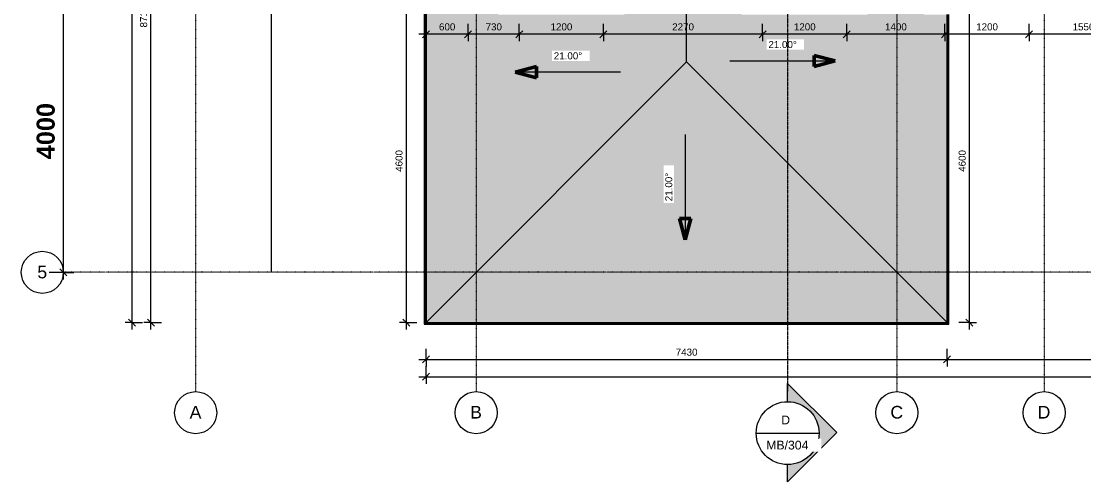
# Model space of a CAD drawing. Header units: millimetres. Extents: x -20313 to 13390, y -15775 to 12805.
# Drawn here: x -18958 to -3806, y -15775 to -9214 of the extents above; entities that cross this region are included whole.
import ezdxf

# ---------------------------------------------------------------- set-up
doc = ezdxf.new("R2010")
doc.units = ezdxf.units.MM
for name, pattern in [('Dash dot', [15.875, 6.35, -4.7625, 0, -4.7625]), ('Hidden', [3, 2, -1]), ('TD_Level Line', [8, 4, -2, 0, -2])]:
    doc.linetypes.add(name, pattern=pattern)
for name, color, linetype, lineweight in [('A-ANNO-DIMS', 211, 'Continuous', 9), ('A-ANNO-DIMS-100', 211, 'Continuous', 9), ('A-DETL-HDLN', 90, 'Hidden', 5), ('A-DETL-MBND', 5, 'Continuous', 5), ('A-ROOF', 132, 'Continuous', 5), ('A-ROOF-PATT', 132, 'Continuous', 5), ('G-ANNO-DIMS', 111, 'Continuous', 9), ('G-ANNO-SYMB', 111, 'Continuous', 9), ('S-GRID', 1, 'Continuous', 9), ('S-GRID-IDEN', 1, 'Continuous', 9)]:
    doc.layers.add(name, color=color, linetype=linetype, lineweight=lineweight)
doc.styles.add('Arial', font='arial.ttf', dxfattribs={"height": 125})
doc.styles.add('Arial_1', font='arial.ttf', dxfattribs={"height": 180})
doc.styles.add('Arial_3', font='arial.ttf', dxfattribs={"height": 100})
doc.styles.add('Arial_B', font='arialbd.ttf', dxfattribs={"height": 257.936508})
doc.dimstyles.new('Arial_1_0', dxfattribs={"dimscale": 304.8, "dimtxt": 102.02594, "dimasz": 0.328084, "dimexe": 0.328084, "dimexo": 0.0625, "dimgap": 0.082021, "dimtad": 1, "dimdec": 0, "dimzin": 0, "dimdsep": 46, "dimtxsty": 'Arial_3', "dimblk1": 'OBLIQUE', "dimblk2": 'OBLIQUE', "dimsah": 1, "dimcen": 0.09, "dimdle": 0.328084, "dimazin": 0, "dimtfac": 1, "dimtdec": 4, "dimtix": 1, "dimtmove": 0, "dimatfit": 3, "dimfxl": 0.492126, "dimfxlon": 1, "dimtvp": 1, "dimtolj": 1, "dimtzin": 0, "dimarcsym": 2})
doc.dimstyles.new('Arial_1_0_2', dxfattribs={"dimscale": 304.8, "dimtxt": 102.02594, "dimasz": 0.328084, "dimexe": 0.328084, "dimexo": 0.0625, "dimgap": 0.082021, "dimtad": 1, "dimdec": 0, "dimzin": 0, "dimdsep": 46, "dimtxsty": 'Arial_3', "dimblk1": 'OBLIQUE', "dimblk2": 'OBLIQUE', "dimsah": 1, "dimcen": 0.09, "dimdle": 0.328084, "dimazin": 0, "dimtfac": 1, "dimtdec": 4, "dimtix": 1, "dimtmove": 0, "dimatfit": 3, "dimfxl": 0.492126, "dimfxlon": 1, "dimtvp": 1, "dimtolj": 1, "dimtzin": 0, "dimarcsym": 2})
doc.dimstyles.new('Arial_2_5', dxfattribs={"dimscale": 304.8, "dimtxt": 255.06485, "dimasz": 0.328084, "dimexe": 0.656168, "dimexo": 0.0625, "dimgap": 0.164042, "dimtad": 1, "dimdec": 0, "dimzin": 0, "dimdsep": 46, "dimtxsty": 'Arial_B', "dimblk1": 'OBLIQUE', "dimblk2": 'OBLIQUE', "dimsah": 1, "dimcen": 0.09, "dimdle": 0.328084, "dimazin": 0, "dimtfac": 1, "dimtdec": 4, "dimtix": 1, "dimtmove": 0, "dimatfit": 3, "dimfxl": 0.492126, "dimfxlon": 1, "dimtvp": 1, "dimtolj": 1, "dimtzin": 0, "dimarcsym": 2})

# ---------------------------------------------------------------- blocks, each defined once
blk = doc.blocks.new('PARAPET3 - PARAPET-973356-01_First floor')
at = {"layer": 'A-DETL-MBND'}
for p, q in [((-9350, 12911), (-13959, 12760)), ((-13939, 12741), (-9349, 12892)), ((-9350, 12911), (-9349, 12892)), ((-9349, 12892), (-9349, 12886)), ((-13959, 12760), (-13713, 5283)), ((-13939, 12741), (-13695, 5302)), ((-13713, 5283), (-9302, 5428)), ((-9303, 5447), (-13695, 5302))]:
    blk.add_line(p, q, dxfattribs=at)
for points, knots in [([(-13959, 12760), (-13959, 12760), (-13959, 12760), (-13958, 12759), (-13956, 12757), (-13954, 12756), (-13953, 12754), (-13951, 12753), (-13950, 12751), (-13947, 12749), (-13944, 12746), (-13941, 12743), (-13939, 12741)], [0.4444444, 0.4444444, 0.4444444, 0.4444444, 0.5555556, 0.6111111, 0.6666667, 0.75, 0.7708333, 0.7916667, 0.8333333, 0.875, 0.9166667, 1, 1, 1, 1]), ([(-13695, 5302), (-13696, 5300), (-13699, 5298), (-13702, 5294), (-13704, 5292), (-13706, 5290), (-13707, 5289), (-13709, 5287), (-13711, 5285), (-13712, 5284), (-13713, 5283), (-13713, 5283), (-13713, 5283)], [-1, -1, -1, -1, -0.9166667, -0.875, -0.8333333, -0.7916667, -0.7708333, -0.75, -0.6666667, -0.6111111, -0.5555556, -0.4444444, -0.4444444, -0.4444444, -0.4444444])]:
    blk.add_open_spline(points, degree=3, knots=knots, dxfattribs=at)
blk = doc.blocks.new('Grid - _-182767-01_First floor')
at = {"layer": 'S-GRID-IDEN'}
blk.add_circle((0, 0), 3, dxfattribs=at)
blk = doc.blocks.new('DIMBLOCK1-01_First floor')
at = {"layer": 'A-ANNO-DIMS-100', "transparency": 16777216}
for p, q in [((-18358, -8792), (-18408, -8742)), ((-18358, -8792), (-18558, -8792)), ((-18358, -12892), (-18358, -8792)), ((-18358, -8792), (-18308, -8842)), ((-18358, -8792), (-18208, -8792)), ((-18358, -12792), (-18558, -12792)), ((-18358, -12792), (-18408, -12742)), ((-18358, -12792), (-18308, -12842)), ((-18358, -12792), (-18208, -12792))]:
    blk.add_line(p, q, dxfattribs=at)
at = {"layer": 'A-ANNO-DIMS-100', "color": 0, "transparency": 16777216, "insert": (-18739, -11180), "char_height": 257.9, "width": 932.81, "attachment_point": 1, "rotation": 90, "line_spacing_factor": 0.941778, "style": 'Arial_B'}
blk.add_mtext('4000', dxfattribs=at)
blk = doc.blocks.new('_Oblique')
at = {"color": 0, "linetype": 'ByBlock', "lineweight": -2}
blk.add_line((-0.5, -0.5), (0.5, 0.5), dxfattribs=at)
blk = doc.blocks.new('DIMBLOCK12-01_First floor')
at = {"layer": 'A-ANNO-DIMS-100', "transparency": 16777216}
for p, q in [((-13466, -8907), (-13566, -8907)), ((-13466, -8907), (-13516, -8857)), ((-13466, -13607), (-13466, -8907)), ((-13466, -8907), (-13416, -8957)), ((-13466, -8907), (-13316, -8907)), ((-13466, -13507), (-13516, -13457)), ((-13466, -13507), (-13566, -13507)), ((-13466, -13507), (-13416, -13557)), ((-13466, -13507), (-13316, -13507))]:
    blk.add_line(p, q, dxfattribs=at)
at = {"layer": 'A-ANNO-DIMS-100', "color": 0, "transparency": 16777216, "insert": (-13621, -11360), "char_height": 100, "width": 369.18, "attachment_point": 1, "rotation": 90, "line_spacing_factor": 0.941778, "style": 'Arial_3'}
blk.add_mtext('4600', dxfattribs=at)
blk = doc.blocks.new('DIMBLOCK21-01_First floor')
at = {"layer": 'A-ANNO-DIMS-100', "transparency": 16777216}
for p, q in [((-17108, -4792), (-17208, -4792)), ((-17108, -4792), (-17158, -4742)), ((-17108, -13607), (-17108, -4792)), ((-17108, -4792), (-17058, -4842)), ((-17108, -4792), (-16958, -4792)), ((-17108, -13507), (-17158, -13457)), ((-17108, -13507), (-17208, -13507)), ((-17108, -13507), (-17058, -13557)), ((-17108, -13507), (-16958, -13507))]:
    blk.add_line(p, q, dxfattribs=at)
at = {"layer": 'A-ANNO-DIMS-100', "color": 0, "transparency": 16777216, "insert": (-17263, -9303), "char_height": 100, "width": 369.18, "attachment_point": 1, "rotation": 90, "line_spacing_factor": 0.941778, "style": 'Arial_3'}
blk.add_mtext('8715', dxfattribs=at)
blk = doc.blocks.new('DIMBLOCK25-01_First floor')
at = {"layer": 'A-ANNO-DIMS-100', "transparency": 16777216}
for p, q in [((-17378, 10158), (-17478, 10158)), ((-17378, 10158), (-17428, 10208)), ((-17378, -13607), (-17378, 10258)), ((-17378, 10158), (-17328, 10108)), ((-17378, 10158), (-17228, 10158)), ((-17378, -13507), (-17428, -13457)), ((-17378, -13507), (-17478, -13507)), ((-17378, -13507), (-17328, -13557)), ((-17378, -13507), (-17228, -13507))]:
    blk.add_line(p, q, dxfattribs=at)
at = {"layer": 'A-ANNO-DIMS-100', "color": 0, "transparency": 16777216, "insert": (-17533, -1866), "char_height": 100, "width": 461.47, "attachment_point": 1, "rotation": 90, "line_spacing_factor": 0.941778, "style": 'Arial_3'}
blk.add_mtext('23665', dxfattribs=at)
blk = doc.blocks.new('DIMBLOCK74-01_First floor')
at = {"layer": 'A-ANNO-DIMS-100', "transparency": 16777216}
for p, q in [((-4586, -9399), (-4586, -9249)), ((-4586, -9399), (-4536, -9349)), ((-3036, -9399), (-3036, -9249)), ((-3036, -9399), (-2986, -9349)), ((-4586, -9399), (-4636, -9449)), ((-3036, -9399), (-4586, -9399)), ((-4586, -9399), (-4586, -9499)), ((-3036, -9399), (-3086, -9449)), ((-3036, -9399), (-3036, -9499))]:
    blk.add_line(p, q, dxfattribs=at)
at = {"layer": 'A-ANNO-DIMS-100', "color": 0, "transparency": 16777216, "insert": (-3965, -9244), "char_height": 100, "width": 369.18, "attachment_point": 1, "line_spacing_factor": 0.941778, "style": 'Arial_3'}
blk.add_mtext('1550', dxfattribs=at)
blk = doc.blocks.new('DIMBLOCK75-01_First floor')
at = {"layer": 'A-ANNO-DIMS-100', "transparency": 16777216}
for p, q in [((-5786, -9399), (-5786, -9249)), ((-5786, -9399), (-5736, -9349)), ((-4586, -9399), (-4586, -9249)), ((-4586, -9399), (-4536, -9349)), ((-5786, -9399), (-5836, -9449)), ((-4586, -9399), (-5786, -9399)), ((-5786, -9399), (-5786, -9499)), ((-4586, -9399), (-4636, -9449)), ((-4586, -9399), (-4586, -9499))]:
    blk.add_line(p, q, dxfattribs=at)
at = {"layer": 'A-ANNO-DIMS-100', "color": 0, "transparency": 16777216, "insert": (-5340, -9244), "char_height": 100, "width": 369.18, "attachment_point": 1, "line_spacing_factor": 0.941778, "style": 'Arial_3'}
blk.add_mtext('1200', dxfattribs=at)
blk = doc.blocks.new('DIMBLOCK76-01_First floor')
at = {"layer": 'A-ANNO-DIMS-100', "transparency": 16777216}
for p, q in [((-7186, -9399), (-7186, -9249)), ((-7186, -9399), (-7136, -9349)), ((-5786, -9399), (-5786, -9249)), ((-5786, -9399), (-5736, -9349)), ((-7186, -9399), (-7236, -9449)), ((-5786, -9399), (-7186, -9399)), ((-7186, -9399), (-7186, -9499)), ((-5786, -9399), (-5836, -9449)), ((-5786, -9399), (-5786, -9499))]:
    blk.add_line(p, q, dxfattribs=at)
at = {"layer": 'A-ANNO-DIMS-100', "color": 0, "transparency": 16777216, "insert": (-6640, -9244), "char_height": 100, "width": 369.18, "attachment_point": 1, "line_spacing_factor": 0.941778, "style": 'Arial_3'}
blk.add_mtext('1400', dxfattribs=at)
blk = doc.blocks.new('DIMBLOCK77-01_First floor')
at = {"layer": 'A-ANNO-DIMS-100', "transparency": 16777216}
for p, q in [((-8386, -9399), (-8386, -9249)), ((-8386, -9399), (-8336, -9349)), ((-7186, -9399), (-7186, -9249)), ((-7186, -9399), (-7136, -9349)), ((-8386, -9399), (-8436, -9449)), ((-7186, -9399), (-8386, -9399)), ((-8386, -9399), (-8386, -9499)), ((-7186, -9399), (-7236, -9449)), ((-7186, -9399), (-7186, -9499))]:
    blk.add_line(p, q, dxfattribs=at)
at = {"layer": 'A-ANNO-DIMS-100', "color": 0, "transparency": 16777216, "insert": (-7940, -9244), "char_height": 100, "width": 369.18, "attachment_point": 1, "line_spacing_factor": 0.941778, "style": 'Arial_3'}
blk.add_mtext('1200', dxfattribs=at)
blk = doc.blocks.new('DIMBLOCK78-01_First floor')
at = {"layer": 'A-ANNO-DIMS-100', "transparency": 16777216}
for p, q in [((-10656, -9399), (-10656, -9249)), ((-10656, -9399), (-10606, -9349)), ((-8386, -9399), (-8386, -9249)), ((-8386, -9399), (-8336, -9349)), ((-10656, -9399), (-10706, -9449)), ((-8386, -9399), (-10656, -9399)), ((-10656, -9399), (-10656, -9499)), ((-8386, -9399), (-8436, -9449)), ((-8386, -9399), (-8386, -9499))]:
    blk.add_line(p, q, dxfattribs=at)
at = {"layer": 'A-ANNO-DIMS-100', "color": 0, "transparency": 16777216, "insert": (-9675, -9244), "char_height": 100, "width": 369.18, "attachment_point": 1, "line_spacing_factor": 0.941778, "style": 'Arial_3'}
blk.add_mtext('2270', dxfattribs=at)
blk = doc.blocks.new('DIMBLOCK79-01_First floor')
at = {"layer": 'A-ANNO-DIMS-100', "transparency": 16777216}
for p, q in [((-11856, -9399), (-11856, -9249)), ((-11856, -9399), (-11806, -9349)), ((-10656, -9399), (-10656, -9249)), ((-10656, -9399), (-10606, -9349)), ((-11856, -9399), (-11906, -9449)), ((-10656, -9399), (-11856, -9399)), ((-11856, -9399), (-11856, -9499)), ((-10656, -9399), (-10706, -9449)), ((-10656, -9399), (-10656, -9499))]:
    blk.add_line(p, q, dxfattribs=at)
at = {"layer": 'A-ANNO-DIMS-100', "color": 0, "transparency": 16777216, "insert": (-11410, -9244), "char_height": 100, "width": 369.18, "attachment_point": 1, "line_spacing_factor": 0.941778, "style": 'Arial_3'}
blk.add_mtext('1200', dxfattribs=at)
blk = doc.blocks.new('DIMBLOCK80-01_First floor')
at = {"layer": 'A-ANNO-DIMS-100', "transparency": 16777216}
for p, q in [((-12586, -9399), (-12586, -9249)), ((-12586, -9399), (-12536, -9349)), ((-11856, -9399), (-11856, -9249)), ((-11856, -9399), (-11806, -9349)), ((-12586, -9399), (-12636, -9449)), ((-11856, -9399), (-12586, -9399)), ((-12586, -9399), (-12586, -9499)), ((-11856, -9399), (-11906, -9449)), ((-11856, -9399), (-11856, -9499))]:
    blk.add_line(p, q, dxfattribs=at)
at = {"layer": 'A-ANNO-DIMS-100', "color": 0, "transparency": 16777216, "insert": (-12336, -9244), "char_height": 100, "width": 276.88, "attachment_point": 1, "line_spacing_factor": 0.941778, "style": 'Arial_3'}
blk.add_mtext('730', dxfattribs=at)
blk = doc.blocks.new('DIMBLOCK81-01_First floor')
at = {"layer": 'A-ANNO-DIMS-100', "transparency": 16777216}
for p, q in [((-13186, -9399), (-13186, -9299)), ((-13186, -9399), (-13136, -9349)), ((-12586, -9399), (-12586, -9249)), ((-12586, -9399), (-12536, -9349)), ((-12586, -9399), (-13286, -9399)), ((-13186, -9399), (-13236, -9449)), ((-13186, -9399), (-13186, -9549)), ((-12586, -9399), (-12636, -9449)), ((-12586, -9399), (-12586, -9499))]:
    blk.add_line(p, q, dxfattribs=at)
at = {"layer": 'A-ANNO-DIMS-100', "color": 0, "transparency": 16777216, "insert": (-13001, -9244), "char_height": 100, "width": 276.88, "attachment_point": 1, "line_spacing_factor": 0.941778, "style": 'Arial_3'}
blk.add_mtext('600', dxfattribs=at)
blk = doc.blocks.new('DIMBLOCK82-01_First floor')
at = {"layer": 'A-ANNO-DIMS-100', "transparency": 16777216}
for p, q in [((-13186, -14033), (-13186, -13883)), ((-5756, -14033), (-5756, -13883)), ((-13286, -14033), (-5756, -14033)), ((-13186, -14033), (-13236, -14083)), ((-13186, -14033), (-13136, -13983)), ((-13186, -14033), (-13186, -14133)), ((-5756, -14033), (-5806, -14083)), ((-5756, -14033), (-5706, -13983)), ((-5756, -14033), (-5756, -14133))]:
    blk.add_line(p, q, dxfattribs=at)
at = {"layer": 'A-ANNO-DIMS-100', "color": 0, "transparency": 16777216, "insert": (-9625, -13879), "char_height": 100, "width": 369.18, "attachment_point": 1, "line_spacing_factor": 0.941778, "style": 'Arial_3'}
blk.add_mtext('7430', dxfattribs=at)
blk = doc.blocks.new('DIMBLOCK83-01_First floor')
at = {"layer": 'A-ANNO-DIMS-100', "transparency": 16777216}
for p, q in [((-5756, -14033), (-5756, -13883)), ((8744, -14033), (8744, -13883)), ((-5756, -14033), (-5806, -14083)), ((-5756, -14033), (-5706, -13983)), ((-5756, -14033), (8844, -14033)), ((-5756, -14033), (-5756, -14133)), ((8744, -14033), (8694, -14083)), ((8744, -14033), (8794, -13983)), ((8744, -14033), (8744, -14133))]:
    blk.add_line(p, q, dxfattribs=at)
at = {"layer": 'A-ANNO-DIMS-100', "color": 0, "transparency": 16777216, "insert": (1302, -13879), "char_height": 100, "width": 461.47, "attachment_point": 1, "line_spacing_factor": 0.941778, "style": 'Arial_3'}
blk.add_mtext('14500', dxfattribs=at)
blk = doc.blocks.new('DIMBLOCK84-01_First floor')
at = {"layer": 'A-ANNO-DIMS-100', "transparency": 16777216}
for p, q in [((-13186, -14280), (-13186, -14130)), ((-13186, -14280), (-13136, -14230)), ((8744, -14280), (8744, -14130)), ((8744, -14280), (8794, -14230)), ((-13286, -14280), (8844, -14280)), ((-13186, -14280), (-13236, -14330)), ((-13186, -14280), (-13186, -14380)), ((8744, -14280), (8694, -14330)), ((8744, -14280), (8744, -14380))]:
    blk.add_line(p, q, dxfattribs=at)
at = {"layer": 'A-ANNO-DIMS-100', "color": 0, "transparency": 16777216, "insert": (-2413, -14125), "char_height": 100, "width": 461.47, "attachment_point": 1, "line_spacing_factor": 0.941778, "style": 'Arial_3'}
blk.add_mtext('21930', dxfattribs=at)
blk = doc.blocks.new('DIMBLOCK283-01_First floor')
at = {"layer": 'A-ANNO-DIMS-100', "transparency": 16777216}
for p, q in [((-5436, -8907), (-5586, -8907)), ((-5436, -8907), (-5486, -8857)), ((-5436, -13607), (-5436, -8807)), ((-5436, -8907), (-5386, -8957)), ((-5436, -8907), (-5336, -8907)), ((-5436, -13507), (-5486, -13457)), ((-5436, -13507), (-5586, -13507)), ((-5436, -13507), (-5386, -13557)), ((-5436, -13507), (-5336, -13507))]:
    blk.add_line(p, q, dxfattribs=at)
at = {"layer": 'A-ANNO-DIMS-100', "color": 0, "transparency": 16777216, "insert": (-5590, -11360), "char_height": 100, "width": 369.18, "attachment_point": 1, "rotation": 90, "line_spacing_factor": 0.941778, "style": 'Arial_3'}
blk.add_mtext('4600', dxfattribs=at)
blk = doc.blocks.new('Section - _-1243848-01_First floor')
at = {"layer": 'G-ANNO-SYMB'}
h = blk.add_hatch(color=256, dxfattribs=at)
edge = h.paths.add_edge_path()
edge.add_line((-12.93, 0), (-5.93, 7))
edge.add_line((-5.93, 7), (1.07, 0))
edge.add_line((1.07, 0), (-1.52, 0))
edge.add_arc((-6, 0), 4.48, 0, 180)
edge.add_line((-10.48, 0), (-12.93, 0))
for p, q in [((-5.93, 7), (-12.93, 0)), ((1.07, 0), (-5.93, 7)), ((-12.93, 0), (-10.48, 0)), ((-1.52, 0), (1.07, 0))]:
    blk.add_line(p, q, dxfattribs=at)
for start, end in [(360, 180), (0, 180), (180, 360)]:
    blk.add_arc((-6, 0), 4.48, start, end, dxfattribs=at)

msp = doc.modelspace()

# ---------------------------------------------------------------- hatches: boundary and pattern name
at = {"layer": 'A-ROOF-PATT'}
h = msp.add_hatch(dxfattribs=at)
h.set_pattern_fill('FP_2', color=256, style=0, pattern_type=2)
h.set_pattern_definition([(185.321, (-1208.595, -116.84), (1422.7774649, 126.991261), [109.552, -2629.24]), (90, (-1317.67, -127), (-118.565, 127), [10.16, -116.84]), (270, (-1327.16, 0), (118.565, -127), [35.56, -91.44]), (0, (-1327.16, -35.56), (118.565, 127), [11.856, -106.708]), (180, (-1315.3, -116.84), (-118.565, -127), [11.856, -106.708]), (270, (-1327.16, -116.84), (118.565, -127), [10.16, -116.84]), (270, (-1317.67, 0), (118.565, -127), [25.4, -101.6]), (354.679, (-1317.675, -25.4), (1422.7774649, -126.991261), [109.552, -2629.24]), (320.782, (-1311.746, -25.4), (-2015.6072356, 1650.990985), [32.138, -3181.648]), (287.286, (-1286.848, -45.72), (118.566, -253.99939), [31.922, -367.1]), (252.714, (-1277.363, -76.2), (118.566, 253.99939), [31.922, -367.1]), (219.218, (-1286.848, -106.68), (-2015.6072356, -1650.990985), [32.138, -3181.648]), (288.981, (-1295.147, -52.07), (-474.2663295, 1396.9973541), [25.517, -2526.225]), (251.019, (-1286.848, -76.2), (-474.2663295, -1396.9973541), [25.517, -2526.225]), (219.321, (-1295.147, -100.33), (-1541.3477461, -1269.9923843), [26.055, -2579.41]), (320.679, (-1315.303, -35.56), (-1541.3477461, 1269.9923843), [26.055, -2579.41])])
h.paths.add_polyline_path([(-13186, -13506.5), (-9471, -9791.5), (-9471, -8921.5), (-10358.3, -8921.5), (-10358.3, -9119), (-12153.6, -9119), (-12153.6, -8956.5), (-12636, -8956.5), (-12636, -8905.7), (-13186, -8905.7), (-13186, -13148.4)])
h = msp.add_hatch(dxfattribs=at)
h.set_pattern_fill('FP_3', color=256, style=0, pattern_type=2)
h.set_pattern_definition([(5.321, (-1224.074, 116.84), (-1422.7774649, -126.991261), [109.552, -2629.24]), (270, (-1114.99, 127), (118.565, -127), [10.16, -116.84]), (90, (-1105.51, 0), (-118.565, 127), [35.56, -91.44]), (180, (-1105.51, 35.56), (-118.565, -127), [11.856, -106.708]), (0, (-1117.37, 116.84), (118.565, 127), [11.856, -106.708]), (90, (-1105.51, 116.84), (-118.565, 127), [10.16, -116.84]), (90, (-1114.99, 0), (-118.565, 127), [25.4, -101.6]), (174.679, (-1114.994, 25.4), (-1422.7774649, 126.991261), [109.552, -2629.24]), (140.782, (-1120.923, 25.4), (2015.6072356, -1650.990985), [32.138, -3181.648]), (107.286, (-1145.82, 45.72), (-118.566, 253.99939), [31.922, -367.1]), (72.714, (-1155.306, 76.2), (-118.566, -253.99939), [31.922, -367.1]), (39.218, (-1145.821, 106.68), (2015.6072356, 1650.990985), [32.138, -3181.648]), (108.981, (-1137.522, 52.07), (474.2663295, -1396.9973541), [25.517, -2526.225]), (71.019, (-1145.821, 76.2), (474.2663295, 1396.9973541), [25.517, -2526.225]), (39.321, (-1137.522, 100.33), (1541.3477461, 1269.9923843), [26.055, -2579.41]), (140.679, (-1117.366, 35.56), (1541.3477461, -1269.9923843), [26.055, -2579.41])])
h.paths.add_polyline_path([(-5756, -13506.5), (-5756, -9119), (-6083.7, -9119), (-6083.7, -8921.5), (-6888.4, -8921.5), (-6888.4, -9119), (-8683.7, -9119), (-8684.7, -8921.5), (-9471, -8921.5), (-9471, -9791.5), (-5927.2, -13335.3)])
h = msp.add_hatch(dxfattribs=at)
h.set_pattern_fill('FP_4', color=256, style=0, pattern_type=2)
h.set_pattern_definition([(275.321, (116.84, -1249.763), (-126.991261, 1422.7774649), [109.552, -2629.24]), (180, (127, -1358.84), (-127, -118.565), [10.16, -116.84]), (0, (0, -1368.33), (127, 118.565), [35.56, -91.44]), (90, (35.56, -1368.33), (-127, 118.565), [11.856, -106.708]), (270, (116.84, -1356.47), (127, -118.565), [11.856, -106.708]), (0, (116.84, -1368.33), (127, 118.565), [10.16, -116.84]), (0, (0, -1358.84), (127, 118.565), [25.4, -101.6]), (84.679, (25.4, -1358.843), (126.991261, 1422.7774649), [109.552, -2629.24]), (50.782, (25.4, -1352.915), (-1650.990985, -2015.6072356), [32.138, -3181.648]), (17.286, (45.72, -1328.016), (253.99939, 118.566), [31.922, -367.1]), (342.714, (76.2, -1318.53), (-253.99939, 118.566), [31.922, -367.1]), (309.218, (106.68, -1328.016), (1650.990985, -2015.6072356), [32.138, -3181.648]), (18.981, (52.07, -1336.316), (-1396.9973541, -474.2663295), [25.517, -2526.225]), (341.019, (76.2, -1328.016), (1396.9973541, -474.2663295), [25.517, -2526.225]), (309.321, (100.33, -1336.316), (1269.9923843, -1541.3477461), [26.055, -2579.41]), (50.679, (35.56, -1356.472), (-1269.9923843, -1541.3477461), [26.055, -2579.41])])
h.paths.add_polyline_path([(-5927.2, -13506.5), (-5756, -13506.5), (-9471, -9791.5), (-13186, -13506.5), (-6139.3, -13506.5)])
at = {"layer": 'G-ANNO-DIMS', "lineweight": 50}
for points in [[(-7351.3, -9780.2), (-7651.3, -9699.8), (-7651.3, -9860.6)], [(-11912.2, -9941.6), (-11612.2, -10021.9), (-11612.2, -9861.2)], [(-9489.4, -12326.9), (-9409.1, -12026.9), (-9569.8, -12026.9)]]:
    msp.add_hatch(color=256, dxfattribs=at).paths.add_polyline_path(points)

# ---------------------------------------------------------------- linework, layer by layer
at = {"layer": 'A-DETL-HDLN'}
msp.add_line((-15387.5, -12791.5), (-15387.5, 6208.5), dxfattribs=at)
at = {"layer": 'A-ROOF'}
for p, q in [((-13186, -8905.7), (-13186, -13506.5)), ((-9471, -9791.5), (-9471, -8921.5)), ((-5756, -13506.5), (-5756, -9119)), ((-13186, -13506.5), (-9471, -9791.5)), ((-9471, -9791.5), (-5756, -13506.5)), ((-13186, -13506.5), (-5756, -13506.5))]:
    msp.add_line(p, q, dxfattribs=at)
at = {"layer": 'G-ANNO-DIMS'}
for p, q in [((-8851.3, -9780.2), (-7351.3, -9780.2)), ((-10412.2, -9941.6), (-11912.2, -9941.6)), ((-9489.4, -10826.9), (-9489.4, -12326.9))]:
    msp.add_line(p, q, dxfattribs=at)
at = {"layer": 'G-ANNO-DIMS', "lineweight": 50}
for p, q in [((-7351.3, -9780.2), (-7651.3, -9699.8)), ((-7651.3, -9699.8), (-7651.3, -9860.6)), ((-7651.3, -9860.6), (-7351.3, -9780.2)), ((-11612.2, -9861.2), (-11912.2, -9941.6)), ((-11912.2, -9941.6), (-11612.2, -10021.9)), ((-11612.2, -10021.9), (-11612.2, -9861.2)), ((-9409.1, -12026.9), (-9569.8, -12026.9)), ((-9569.8, -12026.9), (-9489.4, -12326.9)), ((-9489.4, -12326.9), (-9409.1, -12026.9))]:
    msp.add_line(p, q, dxfattribs=at)
at = {"layer": 'G-ANNO-SYMB'}
msp.add_line((-8476.9, -15082.8), (-7580.9, -15082.8), dxfattribs=at)
at = {"layer": 'S-GRID', "linetype": 'Dash dot', "lineweight": 18}
for p, q in [((-16471, 9010.6), (-16471, -11991.6)), ((-12471, 9010.6), (-12471, -11991.6)), ((-6471, 9010.6), (-6471, -11991.6)), ((-4371, 9010.6), (-4371, -11991.6)), ((-16471, -11991.6), (-16471, -14491.6)), ((-12471, -11991.6), (-12471, -14491.6)), ((-6471, -11991.6), (-6471, -14491.6)), ((-4371, -11991.6), (-4371, -14491.6)), ((-15858.2, -12791.5), (-18358.2, -12791.5)), ((8007.6, -12791.5), (-15858.2, -12791.5))]:
    msp.add_line(p, q, dxfattribs=at)

# ---------------------------------------------------------------- block references
at = {"layer": 'A-DETL-MBND', "rotation": 88.11700695989701}
msp.add_blockref('PARAPET3 - PARAPET-973356-01_First floor', (0, 0), dxfattribs=at)
at = {"layer": 'G-ANNO-SYMB', "extrusion": (0, 0, -1), "xscale": 99.99999999999994, "yscale": 99.99999999999994, "zscale": 99.99999999999994, "rotation": 90.00000000000064}
msp.add_blockref('Section - _-1243848-01_First floor', (8028.9, -14482.8), dxfattribs=at)
at = {"layer": 'S-GRID-IDEN'}
for p, xscale, yscale, zscale, rotation in [((-18658.2, -12791.5), 99.99999999999994, 99.99999999999994, 99.99999999999994, 90), ((-16471, -14791.6), 99.99999999999994, 99.99999999999994, 99.99999999999994, 180), ((-12471, -14791.6), 99.99999999999994, 99.99999999999994, 99.99999999999994, 180), ((-6471, -14791.6), 99.99999999999993, 99.99999999999993, 99.99999999999993, 180), ((-4371, -14791.6), 99.99999999999994, 99.99999999999994, 99.99999999999994, 180)]:
    msp.add_blockref('Grid - _-182767-01_First floor', p, dxfattribs=dict(at, xscale=xscale, yscale=yscale, zscale=zscale, rotation=rotation))

# ---------------------------------------------------------------- dimensions: what is measured, and where the dimension line sits
at = {"layer": 'A-ANNO-DIMS'}
for base, p1, p2, dimstyle, override, picture, middle in [((-17378, 10158.5), (-17228, -13506.5), (-17228, 10158.5), 'Arial_1_0', {"dimpost": '<>', "dimfxl": 23665}, 'DIMBLOCK25-01_First floor', (-17454.1, -1674)), ((-17108.2, -4791.5), (-16958.2, -13506.5), (-16958.2, -4791.5), 'Arial_1_0', {"dimpost": '<>', "dimfxl": 8715}, 'DIMBLOCK21-01_First floor', (-17184.3, -9149)), ((-13466.1, -8906.5), (-13316.1, -13506.5), (-13316.1, -8906.5), 'Arial_1_0', {"dimpost": '<>', "dimfxl": 4600}, 'DIMBLOCK12-01_First floor', (-13542.2, -11206.5)), ((-5435.7, -8906.5), (-5585.7, -13506.5), (-5585.7, -8906.5), 'Arial_1_0_2', {"dimpost": '<>', "dimfxl": 4600}, 'DIMBLOCK283-01_First floor', (-5511.7, -11206.5))]:
    dim = msp.add_linear_dim(base=base, p1=p1, p2=p2, angle=90, dimstyle=dimstyle, override=override, dxfattribs=at)
    dim.commit()
    dim.dimension.update_dxf_attribs({"geometry": picture, "text_midpoint": middle})
for base, p1, p2, override, picture, middle in [((-13186, -9398.8), (-12586, -9248.8), (-13186, -9548.8), {"dimpost": '<>', "dimfxl": 670.820393}, 'DIMBLOCK81-01_First floor', (-12886, -9322.8)), ((-12586, -9398.8), (-11856, -9248.8), (-12586, -9248.8), {"dimpost": '<>', "dimfxl": 730}, 'DIMBLOCK80-01_First floor', (-12221, -9322.8)), ((-11856, -9398.8), (-10656, -9248.8), (-11856, -9248.8), {"dimpost": '<>', "dimfxl": 1200}, 'DIMBLOCK79-01_First floor', (-11256, -9322.8)), ((-10656, -9398.8), (-8386, -9248.8), (-10656, -9248.8), {"dimpost": '<>', "dimfxl": 2270}, 'DIMBLOCK78-01_First floor', (-9521, -9322.8)), ((-8386, -9398.8), (-7186, -9248.8), (-8386, -9248.8), {"dimpost": '<>', "dimfxl": 1200}, 'DIMBLOCK77-01_First floor', (-7786, -9322.8)), ((-7186, -9398.8), (-5786, -9248.8), (-7186, -9248.8), {"dimpost": '<>', "dimfxl": 1400}, 'DIMBLOCK76-01_First floor', (-6486, -9322.8)), ((-5786, -9398.8), (-4586, -9248.8), (-5786, -9248.8), {"dimpost": '<>', "dimfxl": 1200}, 'DIMBLOCK75-01_First floor', (-5186, -9322.8)), ((-4586, -9398.8), (-3036, -9248.8), (-4586, -9248.8), {"dimpost": '<>', "dimfxl": 1550}, 'DIMBLOCK74-01_First floor', (-3811, -9322.8)), ((-5756, -14033.4), (-13186, -13883.4), (-5756, -13883.4), {"dimpost": '<>', "dimfxl": 7430}, 'DIMBLOCK82-01_First floor', (-9471, -13957.3)), ((8744, -14033.4), (-5756, -13883.4), (8744, -13883.4), {"dimpost": '<>', "dimfxl": 14500}, 'DIMBLOCK83-01_First floor', (1494, -13957.4)), ((8744, -14279.9), (-13186, -14129.9), (8744, -14129.9), {"dimpost": '<>', "dimfxl": 21930}, 'DIMBLOCK84-01_First floor', (-2221, -14203.8))]:
    dim = msp.add_linear_dim(base=base, p1=p1, p2=p2, dimstyle='Arial_1_0', override=override, dxfattribs=at)
    dim.commit()
    dim.dimension.update_dxf_attribs({"geometry": picture, "text_midpoint": middle})

# ---------------------------------------------------------------- next in the draw order: texts
at = {"layer": 'G-ANNO-DIMS', "char_height": 100, "width": 484.823, "attachment_point": 1, "line_spacing_factor": 0.941778, "style": 'Arial_3', "bg_fill": 3, "box_fill_scale": 1.25, "bg_fill_color": 256, "bg_fill_true_color": 13158600, "bg_fill_transparency": 0}
for insert in [(-8303.3, -9495.7), (-11364.2, -9657)]:
    msp.add_mtext('21.00°', dxfattribs=dict(at, insert=insert))
at = {"layer": 'G-ANNO-DIMS', "insert": (-9774, -11778.9), "char_height": 100, "width": 484.823, "attachment_point": 1, "rotation": 90, "line_spacing_factor": 0.941778, "style": 'Arial_3', "bg_fill": 3, "box_fill_scale": 1.25, "bg_fill_color": 256, "bg_fill_true_color": 13158600, "bg_fill_transparency": 0}
msp.add_mtext('21.00°', dxfattribs=at)
at = {"layer": 'G-ANNO-SYMB', "char_height": 125, "attachment_point": 1, "style": 'Arial', "bg_fill": 3, "box_fill_scale": 1.25, "bg_fill_color": 256, "bg_fill_true_color": 13158600, "bg_fill_transparency": 0}
for s, insert, width in [('D', (-8120.6, -14832.6), 160.337), ('MB/304', (-8334.3, -15190.9), 753.586)]:
    msp.add_mtext(s, dxfattribs=dict(at, insert=insert, width=width))
at = {"layer": 'S-GRID-IDEN', "char_height": 180, "attachment_point": 1, "style": 'Arial_1', "bg_fill": 3, "box_fill_scale": 1.25, "bg_fill_color": 256, "bg_fill_true_color": 13158600, "bg_fill_transparency": 0}
for s, insert, width in [('5', (-18728.6, -12697.5), 168.354), ('A', (-16556.9, -14694.9), 200.422), ('B', (-12556.9, -14694.9), 200.422), ('C', (-6563.4, -14694.9), 216.456), ('D', (-4463.4, -14694.9), 216.456)]:
    msp.add_mtext(s, dxfattribs=dict(at, insert=insert, width=width))

# ---------------------------------------------------------------- next in the draw order: linework, layer by layer
at = {"layer": 'G-ANNO-SYMB', "linetype": 'TD_Level Line', "lineweight": 18}
msp.add_line((-8028.9, 11512.7), (-8028.9, -14482.8), dxfattribs=at)

# ---------------------------------------------------------------- next in the draw order: dimensions: what is measured, and where the dimension line sits
at = {"layer": 'A-ANNO-DIMS'}
dim = msp.add_linear_dim(base=(-18358.2, -8791.5), p1=(-18208.2, -12791.5), p2=(-18208.2, -8791.5), angle=90, dimstyle='Arial_2_5', override={"dimpost": '<>', "dimfxl": 4000}, dxfattribs=at)
dim.commit()
dim.dimension.update_dxf_attribs({"geometry": 'DIMBLOCK1-01_First floor', "text_midpoint": (-18539.9, -10791.5)})

doc.saveas('drawing.dxf')
